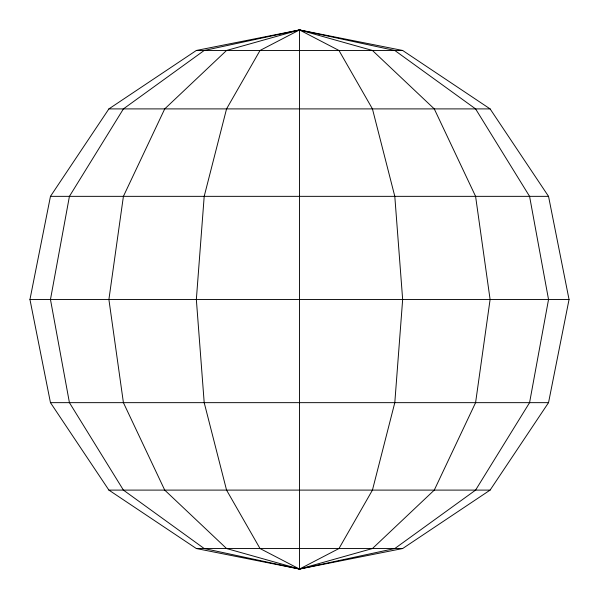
<?xml version="1.0" encoding="UTF-8"?>
<svg xmlns="http://www.w3.org/2000/svg" width="599" height="599" viewBox="0 0 599 599"><rect width="100%" height="100%" fill="white"/><g stroke="black" fill="none" stroke-linecap="round" stroke-linejoin="round"><path stroke-width="0.9" d="M29.95 299.5L50.466 196.345L108.898 108.898L196.345 50.466L299.5 29.95L402.655 50.466L490.102 108.898L548.534 196.345L569.05 299.5L548.534 402.655L490.102 490.102L402.655 548.534L299.5 569.05L196.345 548.534L108.898 490.102L50.466 402.655L29.95 299.5L569.05 299.5M299.5 29.95L260.026 50.466L226.557 108.898L204.199 196.345L196.345 299.5L204.199 402.655L226.557 490.102L260.026 548.534L299.5 569.05L394.801 548.534L475.591 490.102L529.576 402.655L548.534 299.5L529.576 196.345L475.591 108.898L394.801 50.466L299.5 29.95L204.199 50.466L123.409 108.898L69.424 196.345L50.466 299.5L69.424 402.655L123.409 490.102L204.199 548.534L299.5 569.05L372.443 548.534L434.275 490.102L475.591 402.655L490.102 299.5L475.591 196.345L434.275 108.898L372.443 50.466L299.5 29.95L226.557 50.466L164.725 108.898L123.409 196.345L108.898 299.5L123.409 402.655L164.725 490.102L226.557 548.534L299.5 569.05L338.974 548.534L372.443 490.102L394.801 402.655L402.655 299.5L394.801 196.345L372.443 108.898L338.974 50.466L299.5 29.95L299.5 569.05M196.345 50.466L402.655 50.466M108.898 108.898L490.102 108.898M50.466 196.345L548.534 196.345M50.466 402.655L548.534 402.655M108.898 490.102L490.102 490.102M196.345 548.534L402.655 548.534"/></g></svg>
